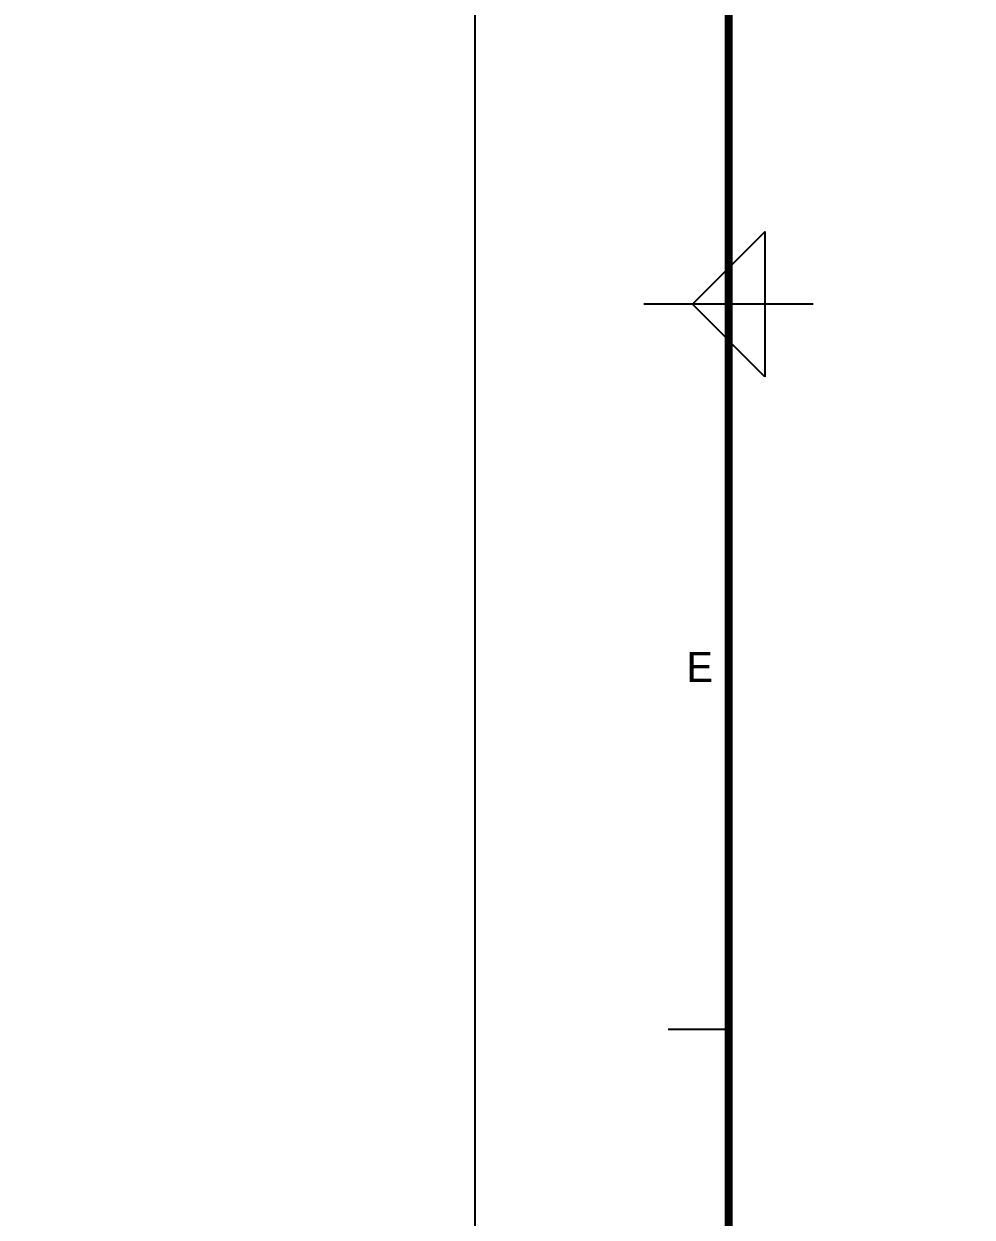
# Model space of a CAD drawing. Header units: millimetres. Extents: x -24416 to 92204, y -190080 to 23760.
# Drawn here: x 48662 to 51800, y -62421 to -58472 of the extents above; entities that cross this region are included whole.
import ezdxf
from ezdxf.enums import TextEntityAlignment as Align
from ezdxf.xclip import XClip

# ---------------------------------------------------------------- set-up
doc = ezdxf.new("R2010")
doc.units = ezdxf.units.MM
doc.header["$LTSCALE"] = 50
doc.header["$XCLIPFRAME"] = 0
doc.linetypes.add('HID', pattern=[2.5, 1.5, -1])
for name, color, linetype in [('AA-BORD-FORM', 7, 'Continuous'), ('AA-BORD-TEXT', 3, 'Continuous'), ('dan1', 7, 'HID')]:
    doc.layers.add(name, color=color, linetype=linetype)
doc.layers.add('MC', color=135, linetype='Continuous', plot=False)
doc.styles.add('HAUD01', font='Dotum.ttf')

# ---------------------------------------------------------------- blocks, each defined once
blk = doc.blocks.new('XR-FORM 청주월명')
at = {"layer": 'AA-BORD-FORM', "color": 2}
for p, q in [((28, 297), (14, 297)), ((21, 237), (16, 237))]:
    blk.add_line(p, q, dxfattribs=at)
at = {"layer": 'AA-BORD-FORM', "color": 1}
blk.add_lwpolyline([(0, 0), (841, 0), (841, 594), (0, 594)], close=True, dxfattribs=at)
at = {"layer": 'AA-BORD-FORM', "color": 2, "const_width": 0.682}
blk.add_lwpolyline([(21, 17), (21, 577), (821, 577), (821, 17)], close=True, dxfattribs=at)
at = {"layer": 'AA-BORD-FORM', "color": 2}
blk.add_lwpolyline([(24, 291), (18, 297), (24, 303)], close=True, dxfattribs=at)
at = {"layer": 'AA-BORD-TEXT', "color": 7, "style": 'HAUD01'}
blk.add_text('E', height=2.5, dxfattribs=at).set_placement((18.613, 267), align=Align.MIDDLE_CENTER)
blk = doc.blocks.new('U-84A(확장)2')
at = {"layer": 'dan1'}
blk.add_lwpolyline([(6265, 6575), (575, 6575), (575, 6075), (125, 6075)], dxfattribs=at)
at = {"layer": 'MC'}
blk.add_line((6275, 3905), (0, 3905), dxfattribs=at)

msp = doc.modelspace()

# ---------------------------------------------------------------- block references
at = {"xscale": 40, "yscale": 40, "zscale": 40}
msp.add_blockref('XR-FORM 청주월명', (50153.9, -71280), dxfattribs=at)
ref = msp.add_blockref('U-84A(확장)2', (54937.1, -66069), dxfattribs=dict(xscale=-1))
XClip(ref).set_block_clipping_path([(-15500, -300), (1148.5649148573, 13199.7934908782)])

doc.saveas('drawing.dxf')
